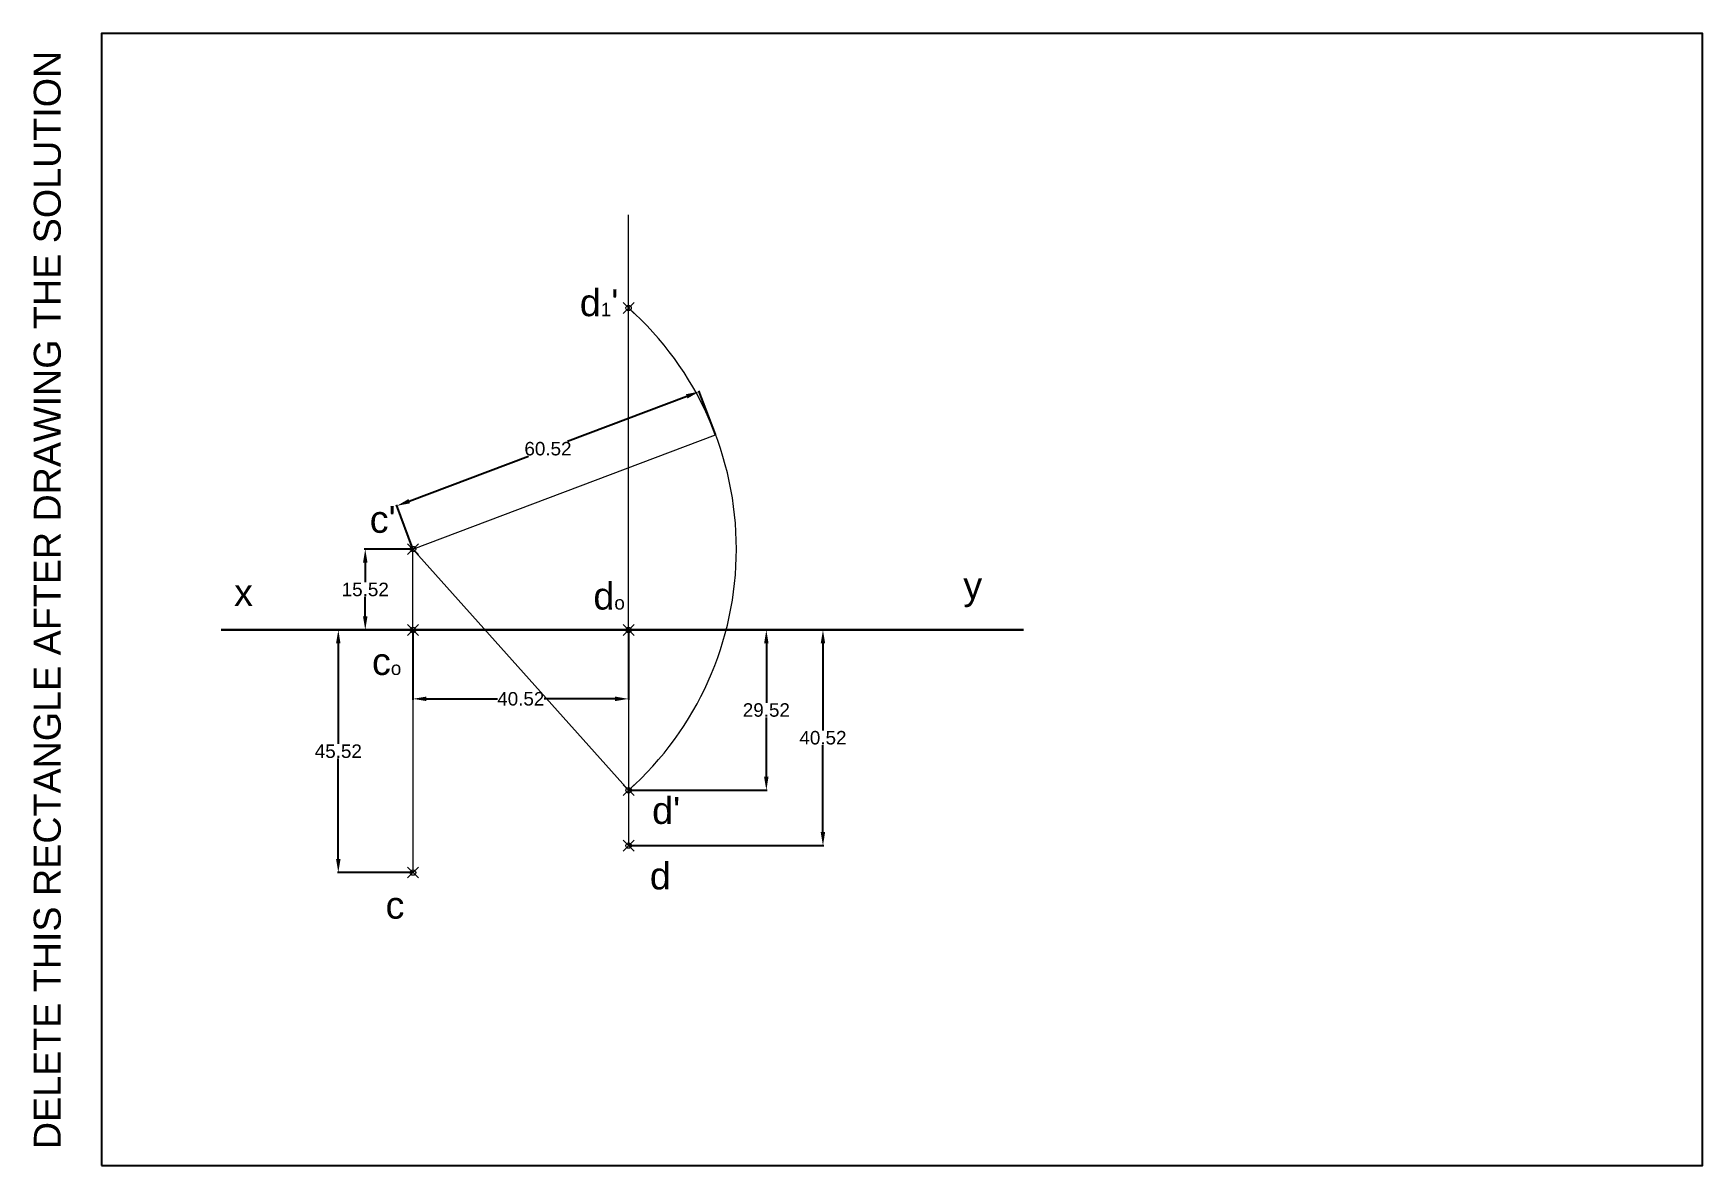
# Model space of a CAD drawing. Header units: millimetres. Extents: x -13 to 297, y 0 to 210.
import ezdxf

# ---------------------------------------------------------------- set-up
doc = ezdxf.new("R2010")
doc.units = ezdxf.units.MM
doc.header["$PDMODE"] = 35
doc.header["$PDSIZE"] = -2.5
doc.layers.add('Comments', color=10, linetype='Continuous', lineweight=13, plot=False)
doc.layers.add('thick continuous', color=7, linetype='Continuous', lineweight=30)
doc.layers.add('thin continuous', color=7, linetype='Continuous', lineweight=13)
doc.styles.get("Standard").update_dxf_attribs({"font": 'arial.ttf'})
doc.dimstyles.get("Standard").update_dxf_attribs({"dimtxt": 2.5, "dimasz": 2.5, "dimexe": 0.18, "dimexo": 0.0625, "dimgap": 0.09, "dimtad": 0, "dimtih": 1, "dimtoh": 1, "dimdec": 1, "dimzin": 0, "dimdsep": 46, "dimtxsty": 'Standard', "dimcen": 0.09, "dimadec": 0, "dimazin": 0, "dimtfac": 1, "dimtdec": 1, "dimtofl": 0, "dimtmove": 0, "dimatfit": 3, "dimfxl": 1, "dimtolj": 1, "dimtzin": 0, "dimarcsym": 0})

# ---------------------------------------------------------------- blocks, each defined once
blk = doc.blocks.new('*D1')
at = {"layer": 'Defpoints', "color": 0}
for p in [(57.77, 114.35), (48.92, 99.35), (57.77, 99.35)]:
    blk.add_point(p, dxfattribs=at)
at = {"layer": 'thin continuous', "color": 0, "lineweight": -2}
for p, q in [((57.71, 114.35), (48.74, 114.35)), ((48.92, 111.85), (48.92, 108.22)), ((48.92, 101.85), (48.92, 105.49)), ((57.71, 99.35), (48.74, 99.35))]:
    blk.add_line(p, q, dxfattribs=at)
at = {"layer": 'thin continuous', "color": 0}
for points in [[(49.33, 111.85), (48.5, 111.85), (48.92, 114.35)], [(48.5, 101.85), (49.33, 101.85), (48.92, 99.35)]]:
    blk.add_solid(points, dxfattribs=at)
at = {"layer": 'thin continuous', "color": 0, "insert": (48.92, 106.85), "char_height": 2.5, "attachment_point": 5}
blk.add_mtext('\\A1;15.52', dxfattribs=at)
blk = doc.blocks.new('*D2')
at = {"layer": 'Defpoints', "color": 0}
for p in [(57.77, 99.35), (43.92, 54.35), (57.77, 54.35)]:
    blk.add_point(p, dxfattribs=at)
at = {"layer": 'thin continuous', "color": 0, "lineweight": -2}
for p, q in [((57.71, 99.35), (43.74, 99.35)), ((43.92, 96.85), (43.92, 78.22)), ((43.92, 56.85), (43.92, 75.49)), ((57.71, 54.35), (43.74, 54.35))]:
    blk.add_line(p, q, dxfattribs=at)
at = {"layer": 'thin continuous', "color": 0}
for points in [[(44.33, 96.85), (43.5, 96.85), (43.92, 99.35)], [(43.5, 56.85), (44.33, 56.85), (43.92, 54.35)]]:
    blk.add_solid(points, dxfattribs=at)
at = {"layer": 'thin continuous', "color": 0, "insert": (43.92, 76.85), "char_height": 2.5, "attachment_point": 5}
blk.add_mtext('\\A1;45.52', dxfattribs=at)
blk = doc.blocks.new('*D5')
at = {"layer": 'Defpoints', "color": 0}
for p in [(97.77, 99.35), (97.77, 69.63), (123.32, 69.63)]:
    blk.add_point(p, dxfattribs=at)
at = {"layer": 'thin continuous', "color": 0, "lineweight": -2}
for p, q in [((97.84, 99.35), (123.5, 99.35)), ((123.32, 96.85), (123.32, 85.86)), ((123.32, 72.13), (123.32, 83.13)), ((97.84, 69.63), (123.5, 69.63))]:
    blk.add_line(p, q, dxfattribs=at)
at = {"layer": 'thin continuous', "color": 0}
for points in [[(123.73, 96.85), (122.9, 96.85), (123.32, 99.35)], [(122.9, 72.13), (123.73, 72.13), (123.32, 69.63)]]:
    blk.add_solid(points, dxfattribs=at)
at = {"layer": 'thin continuous', "color": 0, "insert": (123.32, 84.49), "char_height": 2.5, "attachment_point": 5}
blk.add_mtext('\\A1;29.52', dxfattribs=at)
blk = doc.blocks.new('*D6')
at = {"layer": 'Defpoints', "color": 0}
for p in [(97.77, 99.35), (97.77, 59.35), (133.82, 59.35)]:
    blk.add_point(p, dxfattribs=at)
at = {"layer": 'thin continuous', "color": 0, "lineweight": -2}
for p, q in [((97.84, 99.35), (134, 99.35)), ((133.82, 96.85), (133.82, 80.72)), ((133.82, 61.85), (133.82, 77.99)), ((97.84, 59.35), (134, 59.35))]:
    blk.add_line(p, q, dxfattribs=at)
at = {"layer": 'thin continuous', "color": 0}
for points in [[(134.23, 96.85), (133.4, 96.85), (133.82, 99.35)], [(133.4, 61.85), (134.23, 61.85), (133.82, 59.35)]]:
    blk.add_solid(points, dxfattribs=at)
at = {"layer": 'thin continuous', "color": 0, "insert": (133.82, 79.35), "char_height": 2.5, "attachment_point": 5}
blk.add_mtext('\\A1;40.52', dxfattribs=at)
blk = doc.blocks.new('*D7')
at = {"layer": 'Defpoints', "color": 0}
for p in [(110.88, 143.56), (113.9, 135.56), (57.77, 114.35)]:
    blk.add_point(p, dxfattribs=at)
at = {"layer": 'thin continuous', "color": 0, "lineweight": -2}
for p, q in [((108.54, 142.68), (86.43, 134.33)), ((113.88, 135.61), (110.81, 143.73)), ((57.09, 123.24), (79.2, 131.6)), ((57.75, 114.41), (54.69, 122.53))]:
    blk.add_line(p, q, dxfattribs=at)
at = {"layer": 'thin continuous', "color": 0}
for points in [[(108.69, 142.29), (108.39, 143.07), (110.88, 143.56)], [(56.94, 123.63), (57.24, 122.85), (54.75, 122.36)]]:
    blk.add_solid(points, dxfattribs=at)
at = {"layer": 'thin continuous', "color": 0, "insert": (82.81, 132.96), "char_height": 2.5, "attachment_point": 5}
blk.add_mtext('\\A1;60.52', dxfattribs=at)
blk = doc.blocks.new('*D8')
at = {"layer": 'Defpoints', "color": 0}
for p in [(57.77, 99.16), (97.77, 99.35), (97.77, 86.57)]:
    blk.add_point(p, dxfattribs=at)
at = {"layer": 'thin continuous', "color": 0, "lineweight": -2}
for p, q in [((57.77, 99.1), (57.77, 86.39)), ((97.77, 99.29), (97.77, 86.39)), ((60.27, 86.57), (73.43, 86.57)), ((95.27, 86.57), (82.12, 86.57))]:
    blk.add_line(p, q, dxfattribs=at)
at = {"layer": 'thin continuous', "color": 0}
for points in [[(60.27, 86.99), (60.27, 86.16), (57.77, 86.57)], [(95.27, 86.16), (95.27, 86.99), (97.77, 86.57)]]:
    blk.add_solid(points, dxfattribs=at)
at = {"layer": 'thin continuous', "color": 0, "insert": (77.77, 86.57), "char_height": 2.5, "attachment_point": 5}
blk.add_mtext('\\A1;40.52', dxfattribs=at)

msp = doc.modelspace()

# ---------------------------------------------------------------- linework, layer by layer
msp.add_lwpolyline([(0, 0), (297, 0), (297, 210), (0, 210)], close=True)
at = {"layer": 'thick continuous'}
msp.add_line((22.18, 99.35), (171, 99.35), dxfattribs=at)
at = {"layer": 'thin continuous'}
for p, q in [((97.77, 99.35), (97.77, 176.37)), ((57.77, 114.35), (113.9, 135.56)), ((57.77, 99.35), (57.77, 114.35)), ((57.77, 114.35), (97.77, 69.63)), ((57.77, 99.35), (57.77, 54.35)), ((57.77, 99.35), (97.77, 99.35)), ((97.77, 99.35), (97.77, 59.35))]:
    msp.add_line(p, q, dxfattribs=at)
msp.add_arc((57.77, 114.35), 60, 311.8103, 48.1897, dxfattribs=at)
for p in [(97.77, 159.07), (57.77, 114.35), (57.77, 99.35), (97.77, 99.35), (97.77, 69.63), (97.77, 59.35), (57.77, 54.35)]:
    msp.add_point(p, dxfattribs=at)

# ---------------------------------------------------------------- texts
at = {"layer": 'Comments'}
msp.add_text('DELETE THIS RECTANGLE AFTER DRAWING THE SOLUTION', height=5, rotation=90, dxfattribs=at).set_placement((-7.57, 3.05))
at = {"layer": 'thin continuous', "char_height": 5, "attachment_point": 1}
for s, width, insert in [("d{\\H0.5x;1}'", 12.9895, (88.72, 162.55)), ("c'", 20.1127, (49.75, 122.37)), ('d{\\H0.5x;o}', 9.2183, (91.24, 108.14)), ('y', 17.6439, (159.86, 110.07)), ('x', 17.2238, (24.59, 108.81)), ('c{\\H0.5x;o}', 11.7324, (50.17, 96)), ("d'", 22.2078, (102.13, 68.38)), ('d', 24.7219, (101.71, 56.24)), ('c', 9.2183, (52.69, 50.8))]:
    msp.add_mtext_dynamic_manual_height_columns(s, width=width, gutter_width=12.5, heights=[0], dxfattribs=dict(at, insert=insert))

# ---------------------------------------------------------------- dimensions: what is measured, and where the dimension line sits
at = {"layer": 'thin continuous'}
dim = msp.add_aligned_dim(p1=(57.77, 114.35), p2=(113.9, 135.56), distance=8.56, text='60.52', dimstyle='Standard', dxfattribs=at)
dim.commit()
dim.dimension.update_dxf_attribs({"geometry": '*D7', "text_midpoint": (82.81, 132.96)})
for base, p1, p2, text, picture, middle in [((48.92, 99.35), (57.77, 114.35), (57.77, 99.35), '15.52', '*D1', (48.92, 106.85)), ((43.92, 54.35), (57.77, 99.35), (57.77, 54.35), '45.52', '*D2', (43.92, 76.85)), ((123.32, 69.63), (97.77, 99.35), (97.77, 69.63), '29.52', '*D5', (123.32, 84.49)), ((133.82, 59.35), (97.77, 99.35), (97.77, 59.35), '40.52', '*D6', (133.82, 79.35))]:
    dim = msp.add_linear_dim(base=base, p1=p1, p2=p2, angle=90, text=text, dimstyle='Standard', dxfattribs=at)
    dim.commit()
    dim.dimension.update_dxf_attribs({"geometry": picture, "text_midpoint": middle})
dim = msp.add_linear_dim(base=(97.77, 86.57), p1=(57.77, 99.16), p2=(97.77, 99.35), text='40.52', dimstyle='Standard', dxfattribs=at)
dim.commit()
dim.dimension.update_dxf_attribs({"geometry": '*D8', "text_midpoint": (77.77, 86.57)})

doc.saveas('drawing.dxf')
